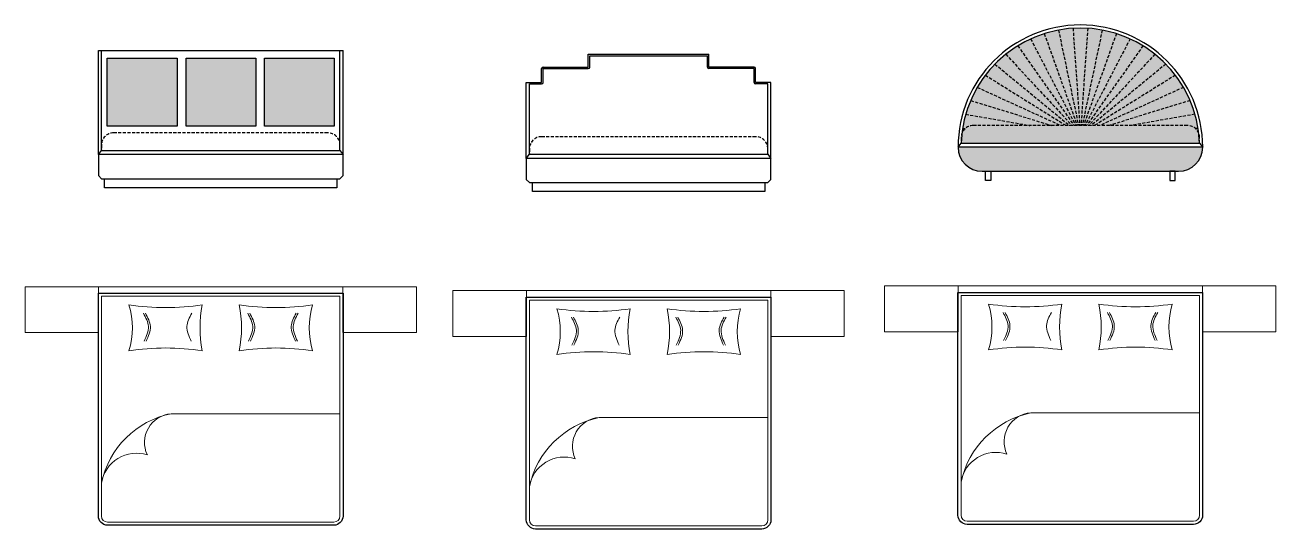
# Model space of a CAD drawing. Header units: millimetres. Extents: x 56222 to 3066687, y -650199 to -121287.
# Drawn here: x 144998.4 to 145407.5, y -181050.2 to -180885.2 of the extents above; entities that cross this region are included whole.
import ezdxf

# ---------------------------------------------------------------- set-up
doc = ezdxf.new("R2010")
doc.units = ezdxf.units.MM
doc.header["$MEASUREMENT"] = 0
doc.linetypes.add('00 . GROUND FLOOR$0$DASHED', pattern=[0.75, 0.5, -0.25])
doc.layers.add('$TD_AUDIT_GENERATED_(A0BDF17)', color=32, linetype='Continuous', lineweight=30)
doc.layers.add('FURNITURE', color=32, linetype='Continuous', lineweight=9)
doc.layers.add('AR HATCH-7', color=7, linetype='Continuous')

msp = doc.modelspace()

# ---------------------------------------------------------------- hatches: boundary and pattern name
at = {"layer": 'AR HATCH-7', "lineweight": 30, "true_color": 0x636466}
h = msp.add_hatch(color=251, dxfattribs=at)
h.dxf.hatch_style = 1
h.paths.add_polyline_path([(145380.9777, -180914.4183), (145360.0152, -180918.1084), (145378.5023, -180918.1084, -0.18527306), (145381.1781, -180919.1352), (145382.0187, -180919.0932, 0.03073031)])
h.paths.add_polyline_path([(145382.0187, -180919.0932), (145381.1781, -180919.1352, -0.11852499), (145382.2372, -180920.6765, 0.01024632)])
h.paths.add_polyline_path([(145379.3716, -180909.9062), (145352.888, -180918.1084), (145360.0152, -180918.1084), (145380.9777, -180914.4183, 0.03073031)])
h.paths.add_polyline_path([(145379.3716, -180909.9062, 0.03073031), (145377.2246, -180905.625), (145349.8716, -180918.1084), (145352.888, -180918.1084)])
h.paths.add_polyline_path([(145377.2246, -180905.625, 0.03073031), (145374.569, -180901.6393), (145348.163, -180918.1084), (145349.8716, -180918.1084)])
h.paths.add_polyline_path([(145374.569, -180901.6393, 0.03073031), (145371.4448, -180898.0091), (145347.0329, -180918.1084), (145348.163, -180918.1084)])
h.paths.add_polyline_path([(145371.4448, -180898.0091, 0.03073031), (145367.8993, -180894.7893), (145346.2064, -180918.1084), (145347.0329, -180918.1084)])
h.paths.add_polyline_path([(145367.8993, -180894.7893, 0.03073031), (145363.9858, -180892.0283), (145345.5564, -180918.1084), (145346.2064, -180918.1084)])
h.paths.add_polyline_path([(145363.9858, -180892.0283, 0.03073031), (145359.7634, -180889.7678), (145345.015, -180918.1084), (145345.5564, -180918.1084)])
h.paths.add_polyline_path([(145359.7634, -180889.7678, 0.03073031), (145355.2958, -180888.0419), (145344.542, -180918.1084), (145345.015, -180918.1084)])
h.paths.add_polyline_path([(145355.2958, -180888.0419, 0.03073031), (145350.6503, -180886.8767), (145344.1109, -180918.1084), (145344.542, -180918.1084)])
h.paths.add_polyline_path([(145350.6503, -180886.8767, 0.03073031), (145345.897, -180886.2896), (145343.7028, -180918.1084), (145344.1109, -180918.1084)])
h.paths.add_polyline_path([(145345.897, -180886.2896, 0.03073031), (145341.1076, -180886.2896), (145343.3018, -180918.1084), (145343.7028, -180918.1084)])
h.paths.add_polyline_path([(145341.1076, -180886.2896, 0.03073031), (145336.3543, -180886.8767), (145342.8937, -180918.1084), (145343.3018, -180918.1084)])
h.paths.add_polyline_path([(145336.3543, -180886.8767, 0.03073031), (145331.7088, -180888.0419), (145342.4626, -180918.1084), (145342.8937, -180918.1084)])
h.paths.add_polyline_path([(145331.7088, -180888.0419, 0.03073031), (145327.2412, -180889.7678), (145341.9896, -180918.1084), (145342.4626, -180918.1084)])
h.paths.add_polyline_path([(145327.2412, -180889.7678, 0.03073031), (145323.0188, -180892.0283), (145341.4482, -180918.1084), (145341.9896, -180918.1084)])
h.paths.add_polyline_path([(145323.0188, -180892.0283, 0.03073031), (145319.1053, -180894.7893), (145340.7982, -180918.1084), (145341.4482, -180918.1084)])
h.paths.add_polyline_path([(145319.1053, -180894.7893, 0.03073031), (145315.5598, -180898.0091), (145339.9717, -180918.1084), (145340.7982, -180918.1084)])
h.paths.add_polyline_path([(145315.5598, -180898.0091, 0.03073031), (145312.4356, -180901.6393), (145338.8416, -180918.1084), (145339.9717, -180918.1084)])
h.paths.add_polyline_path([(145312.4356, -180901.6393, 0.03073031), (145309.78, -180905.625), (145337.133, -180918.1084), (145338.8416, -180918.1084)])
h.paths.add_polyline_path([(145309.78, -180905.625, 0.03073031), (145307.6329, -180909.9062), (145334.1166, -180918.1084), (145337.133, -180918.1084)])
h.paths.add_polyline_path([(145307.6329, -180909.9062, 0.03073031), (145306.0268, -180914.4183), (145326.9894, -180918.1084), (145334.1166, -180918.1084)])
h.paths.add_polyline_path([(145306.0268, -180914.4183, 0.03073031), (145304.9859, -180919.0932), (145305.8265, -180919.1352, -0.18527306), (145308.5023, -180918.1084), (145326.9894, -180918.1084)])
h.paths.add_polyline_path([(145305.8265, -180919.1352), (145304.9859, -180919.0932, 0.01024632), (145304.7674, -180920.6765, -0.11852499)])
at = {"layer": 'AR HATCH-7', "lineweight": 30, "true_color": 0x939598}
h = msp.add_hatch(color=252, dxfattribs=at)
h.dxf.hatch_style = 1
h.paths.add_polyline_path([(145099.4976, -180896.0989), (145076.6873, -180896.0989), (145076.6873, -180918.3694), (145099.4976, -180918.3694)])
h.paths.add_polyline_path([(145073.8817, -180896.0989), (145051.0714, -180896.0989), (145051.0714, -180918.3694), (145073.8817, -180918.3694)])
h.paths.add_polyline_path([(145048.0982, -180896.0989), (145025.2879, -180896.0989), (145025.2879, -180918.3694), (145048.0982, -180918.3694)])
h = msp.add_hatch(color=252, dxfattribs=at)
h.dxf.hatch_style = 1
h.paths.add_polyline_path([(145382.2372, -180920.6765, 0.31061909), (145378.5023, -180918.1084), (145308.5023, -180918.1084, 0.31061909), (145304.7674, -180920.6765, 0.02047754), (145304.5259, -180923.8605), (145382.4787, -180923.8605, 0.02047754)])
at = {"layer": 'AR HATCH-7', "lineweight": 30, "true_color": 0x636466}
h = msp.add_hatch(color=251, dxfattribs=at)
h.dxf.hatch_style = 1
h.paths.add_polyline_path([(145383.5023, -180925.216), (145303.5023, -180925.216, 0.41421551), (145311.3948, -180933.1084), (145375.6099, -180933.1084, 0.41421161)])

# ---------------------------------------------------------------- linework, layer by layer
at = {"layer": '$TD_AUDIT_GENERATED_(A0BDF17)', "linetype": '00 . GROUND FLOOR$0$DASHED', "lineweight": 25, "ltscale": 2}
for p, q in [((145331.7088, -180888.0419), (145342.4626, -180918.1084)), ((145336.3543, -180886.8767), (145342.8937, -180918.1084)), ((145341.1076, -180886.2896), (145343.3018, -180918.1084)), ((145345.897, -180886.2896), (145343.7028, -180918.1084)), ((145350.6503, -180886.8767), (145344.1109, -180918.1084)), ((145355.2958, -180888.0419), (145344.542, -180918.1084)), ((145323.0188, -180892.0283), (145341.4482, -180918.1084)), ((145327.2412, -180889.7678), (145341.9896, -180918.1084)), ((145359.7634, -180889.7678), (145345.015, -180918.1084)), ((145363.9858, -180892.0283), (145345.5564, -180918.1084)), ((145319.1053, -180894.7893), (145340.7982, -180918.1084)), ((145367.8993, -180894.7893), (145346.2064, -180918.1084)), ((145312.4356, -180901.6393), (145338.8416, -180918.1084)), ((145315.5598, -180898.0091), (145339.9717, -180918.1084)), ((145371.4448, -180898.0091), (145347.0329, -180918.1084)), ((145374.569, -180901.6393), (145348.163, -180918.1084)), ((145309.78, -180905.625), (145337.133, -180918.1084)), ((145377.2246, -180905.625), (145349.8716, -180918.1084)), ((145307.6329, -180909.9062), (145334.1166, -180918.1084)), ((145379.3716, -180909.9062), (145352.888, -180918.1084)), ((145306.0268, -180914.4183), (145326.9894, -180918.1084)), ((145380.9777, -180914.4183), (145360.0152, -180918.1084)), ((145304.9859, -180919.0932), (145305.8265, -180919.1352)), ((145382.0187, -180919.0932), (145381.1781, -180919.1352))]:
    msp.add_line(p, q, dxfattribs=at)
for points in [[(145304.5023, -180923.8605), (145382.5023, -180923.8605), (145382.5023, -180922.1084, 0.41421356), (145378.5023, -180918.1084), (145308.5023, -180918.1084, 0.41421356), (145304.5023, -180922.1084)], [(145023.3646, -180926.2723), (145101.3646, -180926.2723), (145101.3646, -180924.5203, 0.41421356), (145097.3646, -180920.5203), (145027.3646, -180920.5203, 0.41421356), (145023.3646, -180924.5203)], [(145163.3153, -180927.5174), (145241.3153, -180927.5174), (145241.3153, -180925.7654, 0.41421356), (145237.3153, -180921.7654), (145167.3153, -180921.7654, 0.41421356), (145163.3153, -180925.7654)]]:
    msp.add_lwpolyline(points, format="xyb", close=True, dxfattribs=at)
at = {"layer": 'FURNITURE', "lineweight": 30}
for p, q in [((145022.3646, -180927.6279), (145022.3646, -180893.5203)), ((145022.3646, -180893.5203), (145102.3646, -180893.5203)), ((145023.3646, -180926.2723), (145023.3646, -180893.5203)), ((145101.3646, -180926.2723), (145101.3646, -180893.5203)), ((145102.3646, -180927.6279), (145102.3646, -180893.5203)), ((145182.5906, -180894.7654), (145222.0401, -180894.7654)), ((145182.5906, -180898.9937), (145182.5906, -180894.7654)), ((145183.0906, -180898.9937), (145183.0906, -180895.2654)), ((145183.0906, -180895.2654), (145221.5401, -180895.2654)), ((145221.5401, -180898.9937), (145221.5401, -180895.2654)), ((145222.0401, -180898.9937), (145222.0401, -180894.7654)), ((145167.3153, -180903.9937), (145167.3153, -180899.4937)), ((145167.8153, -180898.9937), (145182.5906, -180898.9937)), ((145167.8153, -180899.4937), (145182.5906, -180899.4937)), ((145167.8153, -180903.9937), (145167.8153, -180899.4937)), ((145236.8153, -180898.9937), (145222.0401, -180898.9937)), ((145236.8153, -180899.4937), (145222.0401, -180899.4937)), ((145236.8153, -180903.9937), (145236.8153, -180899.4937)), ((145237.3153, -180903.9937), (145237.3153, -180899.4937)), ((145162.3153, -180928.8729), (145162.3153, -180903.9937)), ((145162.3153, -180903.9937), (145167.3153, -180903.9937)), ((145163.3153, -180927.5174), (145163.3153, -180904.4937)), ((145163.3153, -180904.4937), (145167.3153, -180904.4937)), ((145242.3153, -180903.9937), (145237.3153, -180903.9937)), ((145241.3153, -180904.4937), (145237.3153, -180904.4937)), ((145241.3153, -180927.5174), (145241.3153, -180904.4937)), ((145242.3153, -180928.8729), (145242.3153, -180903.9937)), ((145023.3646, -180935.5203), (145022.3646, -180934.5203)), ((145101.3646, -180935.5203), (145102.3646, -180934.5203)), ((145163.3153, -180936.7654), (145162.3153, -180935.7654)), ((145241.3153, -180936.7654), (145242.3153, -180935.7654))]:
    msp.add_line(p, q, dxfattribs=at)
at = {"layer": 'FURNITURE'}
for p, q in [((144998.3729, -180970.9024), (145126.3564, -180970.9024)), ((145279.494, -180970.6258), (145407.4775, -180970.6258)), ((145138.3236, -180972.1474), (145266.3071, -180972.1474)), ((145101.3646, -181012.428), (145046.1716, -181012.428)), ((145382.4858, -181012.1514), (145327.2928, -181012.1514)), ((145241.3153, -181013.6731), (145186.1224, -181013.6731))]:
    msp.add_line(p, q, dxfattribs=at)
at = {"layer": 'FURNITURE', "lineweight": 30}
for points in [[(145025.2879, -180896.0989), (145048.0982, -180896.0989), (145048.0982, -180918.3694), (145025.2879, -180918.3694)], [(145051.0714, -180896.0989), (145073.8817, -180896.0989), (145073.8817, -180918.3694), (145051.0714, -180918.3694)], [(145076.6873, -180896.0989), (145099.4976, -180896.0989), (145099.4976, -180918.3694), (145076.6873, -180918.3694)], [(145023.3646, -180926.2723), (145101.3646, -180926.2723), (145102.3646, -180927.6279), (145022.3646, -180927.6279)], [(145304.5023, -180923.8605), (145382.5023, -180923.8605), (145383.5023, -180925.216), (145303.5023, -180925.216)], [(145163.3153, -180927.5174), (145241.3153, -180927.5174), (145242.3153, -180928.8729), (145162.3153, -180928.8729)], [(145312.4806, -180933.1084), (145314.2539, -180933.1084), (145314.2539, -180936.1084), (145312.4806, -180936.1084)], [(145374.524, -180933.1084), (145372.7507, -180933.1084), (145372.7507, -180936.1084), (145374.524, -180936.1084)], [(145024.3646, -180935.5203), (145100.3646, -180935.5203), (145100.3646, -180938.5203), (145024.3646, -180938.5203)], [(145164.3153, -180936.7654), (145240.3153, -180936.7654), (145240.3153, -180939.7654), (145164.3153, -180939.7654)]]:
    msp.add_lwpolyline(points, close=True, dxfattribs=at)
for points in [[(145383.5023, -180925.216), (145383.5023, -180925.216), (145303.5023, -180925.216)], [(145102.3646, -180934.5203), (145102.3646, -180927.6279), (145022.3646, -180927.6279), (145022.3646, -180934.5203)], [(145242.3153, -180935.7654), (145242.3153, -180928.8729), (145162.3153, -180928.8729), (145162.3153, -180935.7654)], [(145311.3947, -180933.1084), (145375.6099, -180933.1084)], [(145023.3646, -180935.5203), (145101.3646, -180935.5203)], [(145163.3153, -180936.7654), (145241.3153, -180936.7654)]]:
    msp.add_lwpolyline(points, dxfattribs=at)
at = {"layer": 'FURNITURE'}
for points in [[(145022.3811, -180970.9024), (145022.3811, -180985.9024), (144998.3729, -180985.9024), (144998.3729, -180970.9024)], [(145102.3481, -180970.9024), (145102.3481, -180985.9024), (145126.3564, -180985.9024), (145126.3564, -180970.9024)], [(145303.5023, -180970.6258), (145303.5023, -180985.6258), (145279.494, -180985.6258), (145279.494, -180970.6258)], [(145383.4693, -180970.6258), (145383.4693, -180985.6258), (145407.4775, -180985.6258), (145407.4775, -180970.6258)], [(145162.3318, -180972.1474), (145162.3318, -180987.1474), (145138.3236, -180987.1474), (145138.3236, -180972.1474)], [(145242.2988, -180972.1474), (145242.2988, -180987.1474), (145266.3071, -180987.1474), (145266.3071, -180972.1474)]]:
    msp.add_lwpolyline(points, close=True, dxfattribs=at)
at = {"layer": 'FURNITURE', "lineweight": 30}
for points in [[(145099.3646, -181048.932), (145025.3646, -181048.932, -0.41421356), (145022.3646, -181045.932), (145022.3646, -180973.0013), (145102.3646, -180973.0013), (145102.3646, -181045.932, -0.41421356)], [(145239.3153, -181050.1771), (145165.3153, -181050.1771, -0.41421356), (145162.3153, -181047.1771), (145162.3153, -180974.2463), (145242.3153, -180974.2463), (145242.3153, -181047.1771, -0.41421356)], [(145380.4858, -181048.6555), (145306.4858, -181048.6555, -0.41421356), (145303.4858, -181045.6555), (145303.4858, -180972.7247), (145383.4858, -180972.7247), (145383.4858, -181045.6555, -0.41421356)]]:
    msp.add_lwpolyline(points, format="xyb", close=True, dxfattribs=at)
at = {"layer": 'FURNITURE'}
for points in [[(145099.3646, -181047.932), (145025.3646, -181047.932, -0.41421356), (145023.3646, -181045.932), (145023.3646, -180974.0013), (145101.3646, -180974.0013), (145101.3646, -181045.932, -0.41421356)], [(145239.3153, -181049.1771), (145165.3153, -181049.1771, -0.41421356), (145163.3153, -181047.1771), (145163.3153, -180975.2463), (145241.3153, -180975.2463), (145241.3153, -181047.1771, -0.41421356)], [(145380.4858, -181047.6555), (145306.4858, -181047.6555, -0.41421356), (145304.4858, -181045.6555), (145304.4858, -180973.7247), (145382.4858, -180973.7247), (145382.4858, -181045.6555, -0.41421356)], [(145038.3756, -181025.9492, -0.52796512), (145046.1716, -181012.428, 0.29648943), (145023.3646, -181035.0707, -0.4593765), (145038.3756, -181025.9492)], [(145319.4968, -181025.6726, -0.52796512), (145327.2928, -181012.1514, 0.29648943), (145304.4858, -181034.7941, -0.4593765), (145319.4968, -181025.6726)], [(145178.3263, -181027.1943, -0.52796512), (145186.1224, -181013.6731, 0.29648943), (145163.3153, -181036.3158, -0.4593765), (145178.3263, -181027.1943)]]:
    msp.add_lwpolyline(points, format="xyb", close=True, dxfattribs=at)
at = {"layer": 'FURNITURE', "elevation": -0.0053}
for points in [[(145056.3556, -180991.8222, -0.10058607), (145056.3556, -180976.8222, -0.07572579), (145032.3556, -180976.8222, -0.14896716), (145032.3556, -180991.8222, -0.0741156)], [(145068.4366, -180991.8222, 0.10058607), (145068.4366, -180976.8222, 0.07572579), (145092.4366, -180976.8222, 0.14896716), (145092.4366, -180991.8222, 0.0741156)], [(145196.3064, -180993.0672, -0.10058607), (145196.3064, -180978.0672, -0.07572579), (145172.3064, -180978.0672, -0.14896716), (145172.3064, -180993.0672, -0.0741156)], [(145208.3874, -180993.0672, 0.10058607), (145208.3874, -180978.0672, 0.07572579), (145232.3874, -180978.0672, 0.14896716), (145232.3874, -180993.0672, 0.0741156)], [(145337.4768, -180991.5456, -0.10058607), (145337.4768, -180976.5456, -0.07572579), (145313.4768, -180976.5456, -0.14896716), (145313.4768, -180991.5456, -0.0741156)], [(145349.5578, -180991.5456, 0.10058607), (145349.5578, -180976.5456, 0.07572579), (145373.5578, -180976.5456, 0.14896716), (145373.5578, -180991.5456, 0.0741156)]]:
    msp.add_lwpolyline(points, format="xyb", close=True, dxfattribs=at)
at = {"layer": 'FURNITURE', "lineweight": 30}
for centre, radius, start, end in [((145343.5023, -180925.216), 40, 0, 180), ((145343.5023, -180925.216), 39, 1.991845, 178.008155), ((145167.8153, -180899.4937), 0.5, 90, 180), ((145182.5906, -180898.9937), 0.5, 270, 0), ((145222.0401, -180898.9937), 0.5, 180, 270), ((145236.8153, -180899.4937), 0.5, 360, 90), ((145167.3153, -180903.9937), 0.5, 270, 0), ((145237.3153, -180903.9937), 0.5, 180, 270), ((145311.3947, -180925.216), 7.8924, 180, 270), ((145375.6099, -180925.216), 7.8924, 270, 0)]:
    msp.add_arc(centre, radius, start, end, dxfattribs=at)
at = {"layer": 'FURNITURE'}
for points in [[(145037.0974, -180979.5605, -0.0053), (145037.8694, -180980.9776, -0.0053), (145039.5002, -180983.9712, -0.0053), (145038.0596, -180987.0879, -0.0053), (145037.3009, -180988.7293, -0.0053)], [(145037.7422, -180979.5605, -0.0053), (145038.5142, -180980.9776, -0.0053), (145040.145, -180983.9712, -0.0053), (145038.7043, -180987.0879, -0.0053), (145037.9456, -180988.7293, -0.0053)], [(145052.9332, -180979.5605, -0.0053), (145052.1612, -180980.9776, -0.0053), (145050.5304, -180983.9712, -0.0053), (145051.971, -180987.0879, -0.0053), (145052.7298, -180988.7293, -0.0053)], [(145071.2143, -180979.5605, -0.0053), (145071.9863, -180980.9776, -0.0053), (145073.6171, -180983.9712, -0.0053), (145072.1765, -180987.0879, -0.0053), (145071.4178, -180988.7293, -0.0053)], [(145071.8591, -180979.5605, -0.0053), (145072.6311, -180980.9776, -0.0053), (145074.2619, -180983.9712, -0.0053), (145072.8212, -180987.0879, -0.0053), (145072.0625, -180988.7293, -0.0053)], [(145087.0501, -180979.5605, -0.0053), (145086.2781, -180980.9776, -0.0053), (145084.6473, -180983.9712, -0.0053), (145086.0879, -180987.0879, -0.0053), (145086.8467, -180988.7293, -0.0053)], [(145087.6949, -180979.5605, -0.0053), (145086.9229, -180980.9776, -0.0053), (145085.292, -180983.9712, -0.0053), (145086.7327, -180987.0879, -0.0053), (145087.4914, -180988.7293, -0.0053)], [(145318.2186, -180979.2839, -0.0053), (145318.9905, -180980.701, -0.0053), (145320.6214, -180983.6946, -0.0053), (145319.1807, -180986.8113, -0.0053), (145318.422, -180988.4527, -0.0053)], [(145318.8633, -180979.2839, -0.0053), (145319.6353, -180980.701, -0.0053), (145321.2662, -180983.6946, -0.0053), (145319.8255, -180986.8113, -0.0053), (145319.0668, -180988.4527, -0.0053)], [(145334.0544, -180979.2839, -0.0053), (145333.2824, -180980.701, -0.0053), (145331.6515, -180983.6946, -0.0053), (145333.0922, -180986.8113, -0.0053), (145333.8509, -180988.4527, -0.0053)], [(145352.3355, -180979.2839, -0.0053), (145353.1074, -180980.701, -0.0053), (145354.7383, -180983.6946, -0.0053), (145353.2976, -180986.8113, -0.0053), (145352.5389, -180988.4527, -0.0053)], [(145352.9802, -180979.2839, -0.0053), (145353.7522, -180980.701, -0.0053), (145355.3831, -180983.6946, -0.0053), (145353.9424, -180986.8113, -0.0053), (145353.1837, -180988.4527, -0.0053)], [(145368.1713, -180979.2839, -0.0053), (145367.3993, -180980.701, -0.0053), (145365.7684, -180983.6946, -0.0053), (145367.2091, -180986.8113, -0.0053), (145367.9678, -180988.4527, -0.0053)], [(145368.8161, -180979.2839, -0.0053), (145368.0441, -180980.701, -0.0053), (145366.4132, -180983.6946, -0.0053), (145367.8539, -180986.8113, -0.0053), (145368.6126, -180988.4527, -0.0053)], [(145177.0481, -180980.8056, -0.0053), (145177.8201, -180982.2227, -0.0053), (145179.451, -180985.2163, -0.0053), (145178.0103, -180988.333, -0.0053), (145177.2516, -180989.9744, -0.0053)], [(145177.6929, -180980.8056, -0.0053), (145178.4649, -180982.2227, -0.0053), (145180.0957, -180985.2163, -0.0053), (145178.6551, -180988.333, -0.0053), (145177.8963, -180989.9744, -0.0053)], [(145192.8839, -180980.8056, -0.0053), (145192.1119, -180982.2227, -0.0053), (145190.4811, -180985.2163, -0.0053), (145191.9218, -180988.333, -0.0053), (145192.6805, -180989.9744, -0.0053)], [(145211.165, -180980.8056, -0.0053), (145211.937, -180982.2227, -0.0053), (145213.5679, -180985.2163, -0.0053), (145212.1272, -180988.333, -0.0053), (145211.3685, -180989.9744, -0.0053)], [(145211.8098, -180980.8056, -0.0053), (145212.5818, -180982.2227, -0.0053), (145214.2126, -180985.2163, -0.0053), (145212.772, -180988.333, -0.0053), (145212.0132, -180989.9744, -0.0053)], [(145227.0008, -180980.8056, -0.0053), (145226.2288, -180982.2227, -0.0053), (145224.598, -180985.2163, -0.0053), (145226.0387, -180988.333, -0.0053), (145226.7974, -180989.9744, -0.0053)], [(145227.6456, -180980.8056, -0.0053), (145226.8736, -180982.2227, -0.0053), (145225.2428, -180985.2163, -0.0053), (145226.6834, -180988.333, -0.0053), (145227.4421, -180989.9744, -0.0053)]]:
    msp.add_open_spline(points, degree=3, knots=[0, 0, 0, 0, 4.57791705, 9.67113696, 9.67113696, 9.67113696, 9.67113696], dxfattribs=at)

doc.saveas('drawing.dxf')
